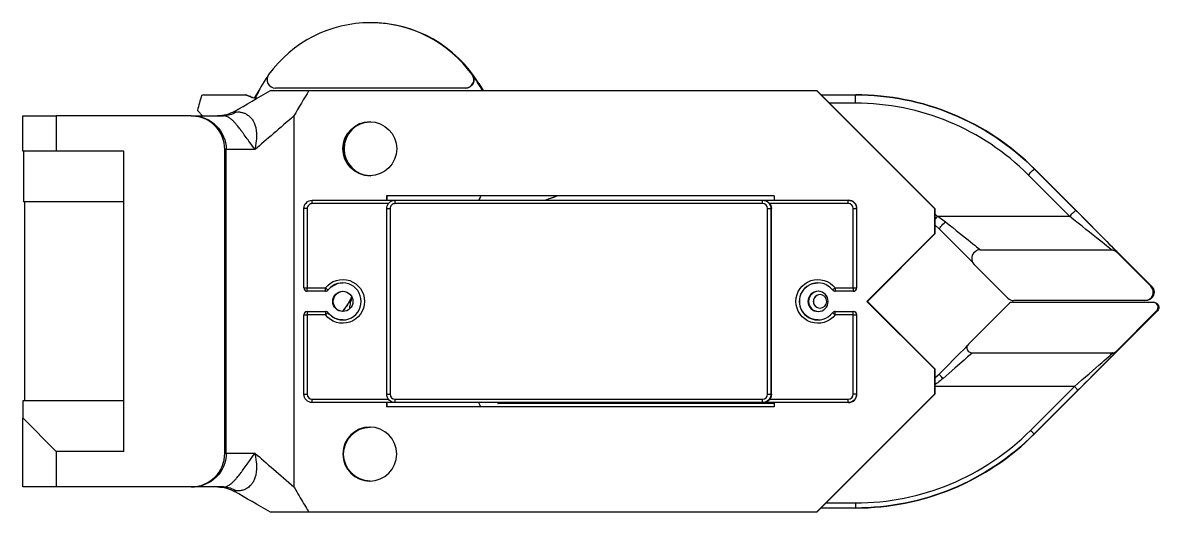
# Model space of a CAD drawing. Extents: x 0.3 to 19.3, y 0 to 10.9.
# Drawn here: x 6.403 to 7.288, y 7.073 to 7.453 of the extents above; entities that cross this region are included whole.
import ezdxf

# ---------------------------------------------------------------- set-up
doc = ezdxf.new("R2010")
doc.units = 0
doc.header["$LTSCALE"] = 0.5
doc.header["$MEASUREMENT"] = 0
doc.layers.add('TANGENT_LINES', color=7, linetype='CONTINUOUS')
doc.layers.add('VISIBLE', color=7, linetype='CONTINUOUS')

msp = doc.modelspace()

# ---------------------------------------------------------------- linework, layer by layer
at = {"layer": 'TANGENT_LINES'}
for p, q in [((6.75277, 7.41308), (6.75291, 7.41308)), ((6.75783, 7.40621), (6.75762, 7.40621)), ((6.58119, 7.39526), (6.58139, 7.39526)), ((7.0512, 7.39085), (7.03101, 7.39085)), ((6.61396, 7.381), (6.61396, 7.09229)), ((6.56118, 7.35476), (6.56009, 7.35476)), ((6.56118, 7.11854), (6.56118, 7.35476)), ((6.5836, 7.35476), (6.56118, 7.35476)), ((7.19057, 7.33975), (7.19043, 7.33975)), ((7.19043, 7.33975), (7.22262, 7.30756)), ((7.21794, 7.30292), (7.18575, 7.33511)), ((6.68747, 7.31276), (6.62823, 7.31276)), ((6.97879, 7.31276), (6.6927, 7.31276)), ((7.04555, 7.31276), (6.98442, 7.31276)), ((6.6243, 7.30882), (6.62168, 7.30882)), ((6.6243, 7.30882), (6.6243, 7.24714)), ((6.68615, 7.30882), (6.68876, 7.30882)), ((6.68876, 7.30882), (6.68876, 7.16447)), ((6.98272, 7.16447), (6.98272, 7.30882)), ((6.98272, 7.30882), (6.98536, 7.30882)), ((6.98574, 7.30882), (6.98536, 7.30882)), ((6.98536, 7.30882), (6.98536, 7.16447)), ((7.04949, 7.24714), (7.04949, 7.30882)), ((7.04949, 7.30882), (7.05212, 7.30882)), ((7.05226, 7.30882), (7.05212, 7.30882)), ((7.05212, 7.30882), (7.05212, 7.24714)), ((7.11523, 7.30292), (7.21794, 7.30292)), ((7.11523, 7.30292), (7.12126, 7.2986)), ((7.25525, 7.27475), (7.25497, 7.27475)), ((7.28121, 7.2485), (7.28181, 7.2485)), ((6.62168, 7.24714), (6.6243, 7.24714)), ((6.6243, 7.24714), (6.63841, 7.24714)), ((6.64049, 7.24553), (6.64062, 7.24553)), ((7.03537, 7.24714), (7.04949, 7.24714)), ((7.04949, 7.24714), (7.05212, 7.24714)), ((7.05212, 7.24714), (7.05226, 7.24714)), ((6.62168, 7.22615), (6.6243, 7.22615)), ((6.63841, 7.22615), (6.6243, 7.22615)), ((6.6243, 7.22615), (6.6243, 7.16447)), ((6.64062, 7.22776), (6.64049, 7.22776)), ((7.04949, 7.22615), (7.03537, 7.22615)), ((7.04949, 7.16447), (7.04949, 7.22615)), ((7.04949, 7.22615), (7.05212, 7.22615)), ((7.05226, 7.22615), (7.05212, 7.22615)), ((7.05212, 7.22615), (7.05212, 7.16447)), ((7.28631, 7.22927), (7.28569, 7.22927)), ((7.2542, 7.19777), (7.25448, 7.19777)), ((7.22165, 7.17037), (7.11303, 7.17037)), ((7.18761, 7.13632), (7.22165, 7.17037)), ((6.62168, 7.16447), (6.6243, 7.16447)), ((6.62823, 7.16053), (6.68747, 7.16053)), ((6.68615, 7.16447), (6.68876, 7.16447)), ((6.6927, 7.16053), (6.97879, 7.16053)), ((6.98272, 7.16447), (6.98536, 7.16447)), ((6.98442, 7.16053), (7.04555, 7.16053)), ((6.98536, 7.16447), (6.98574, 7.16447)), ((7.05212, 7.16447), (7.04949, 7.16447)), ((7.05212, 7.16447), (7.05226, 7.16447)), ((7.22446, 7.16759), (7.19041, 7.13354)), ((6.98797, 7.15725), (6.77269, 7.15725)), ((7.19041, 7.13354), (7.19058, 7.13354)), ((6.56009, 7.11854), (6.56118, 7.11854)), ((6.56118, 7.11854), (6.5836, 7.11854)), ((7.02838, 7.07982), (7.0512, 7.07982))]:
    msp.add_line(p, q, dxfattribs=at)
at = {"layer": 'TANGENT_LINES', "extrusion": (0, 0, -1)}
for centre, major_axis, ratio, start_param, end_param in [((7.05123, 7.39085), (0, -0.00656), 0.005392, 1.570796, 3.141593), ((6.55904, 7.40725), (0, -0.02625), 0.8186, 12.084432, 12.566371), ((6.53494, 7.35476), (0, 0.02625), 0.999985, 6.283185, 7.853982), ((6.61368, 7.381), (-0.05249, -0.04546), 0.002669, 10.992493, 11.607973), ((7.18579, 7.33511), (-0.00464, -0.00464), 0.003813, 1.566983, 3.13778), ((6.62825, 7.31276), (0, -0.00262), 0.005392, 1.570796, 3.141593), ((6.69272, 7.31276), (0, -0.00262), 0.005392, 1.570796, 3.141593), ((6.9788, 7.31276), (0, -0.00262), 0.005392, 1.570796, 3.141593), ((7.04556, 7.31276), (0, -0.00262), 0.005392, 1.570796, 3.141593), ((7.07022, 7.24649), (0, 0.07218), 0.999985, 6.918041, 6.956405), ((7.11526, 7.30292), (-0.00409, -0.00513), 0.004216, 0.998806, 1.567434), ((7.21798, 7.30292), (-0.00464, -0.00464), 0.003813, 1.566983, 3.13778), ((7.12129, 7.29753), (-0.00464, -0.00464), 0.120802, 12.562529, 14.249813), ((7.11573, 7.30292), (-0.03281, 0.02625), 0.002104, 1.738541, 3.144223), ((7.25061, 7.27011), (0, 0.00656), 0.999985, 6.283185, 7.068583), ((7.22244, 7.30756), (-0.03281, 0.03281), 0.002696, 3.063377, 3.144289), ((6.65185, 7.23665), (0, 0.01706), 0.999985, 5.375263, 10.3327), ((7.02193, 7.23665), (0, 0.01706), 0.999985, 8.516855, 13.474293), ((6.62431, 7.24714), (0, -0.00262), 0.005392, 12.566371, 14.137167), ((6.63842, 7.24714), (0.00207, -0.00162), 0.003318, 0.00425, 1.575047), ((6.63842, 7.24714), (0, -0.00262), 0.005392, 12.566371, 14.137167), ((7.03539, 7.22615), (0.00207, -0.00162), 0.003318, 1.575047, 3.145843), ((7.03539, 7.22615), (0, -0.00262), 0.005392, 1.570796, 3.141593), ((7.0495, 7.22615), (0, -0.00262), 0.005392, 1.570796, 3.141593), ((7.11201, 7.17037), (-0.03018, -0.02625), 0.002322, 9.422108, 10.750389), ((7.2243, 7.16759), (-0.03018, -0.03018), 0.002696, 9.422082, 9.475347), ((7.11942, 7.17762), (0.00279, -0.00278), 0.176064, 1.404035, 3.145466), ((6.62825, 7.16053), (0, -0.00262), 0.005392, 12.566371, 14.137167), ((6.69272, 7.16053), (0, -0.00262), 0.005392, 12.566371, 14.137167), ((6.9788, 7.16053), (0, -0.00262), 0.005392, 12.566371, 14.137167), ((7.04556, 7.16053), (0, -0.00262), 0.005392, 12.566371, 14.137167), ((6.53494, 7.11854), (0, 0.02625), 0.999985, 7.853982, 9.424778), ((6.61368, 7.09229), (0.05249, -0.04546), 0.002669, 10.383176, 10.998656), ((6.55904, 7.06604), (0, -0.02625), 0.8186, 9.424778, 9.906717)]:
    msp.add_ellipse(centre, major_axis=major_axis, ratio=ratio, start_param=start_param, end_param=end_param, dxfattribs=at)
at = {"layer": 'TANGENT_LINES'}
for centre, major_axis, ratio, start_param, end_param in [((7.0512, 7.20056), (0, 0.19029), 0.999985, -0.785398, 0), ((6.62823, 7.30882), (0, 0.00394), 0.999985, 6.283185, 7.853982), ((6.6927, 7.30882), (0, 0.00394), 0.999985, 6.283185, 7.853982), ((6.97879, 7.30882), (0, 0.00394), 0.999985, -1.570796, 0), ((7.04555, 7.30882), (0, 0.00394), 0.999985, -1.570796, 0), ((7.2178, 7.30292), (-0.03281, 0.02625), 0.002104, 9.422148, 10.992944), ((6.63842, 7.24714), (0, 0.00262), 0.999985, 9.424778, 10.3327), ((7.03539, 7.24714), (0.00207, 0.00162), 0.003318, 1.575047, 3.145843), ((7.03539, 7.24714), (0, 0.00262), 0.005392, 1.570796, 3.141593), ((7.0495, 7.24714), (0, 0.00262), 0.005392, 1.570796, 3.141593), ((7.0495, 7.24714), (0, 0.00262), 0.999985, 9.424778, 10.995574), ((6.62431, 7.22615), (0, 0.00262), 0.005392, 12.566371, 14.137167), ((6.63842, 7.22615), (0, 0.00262), 0.005392, 12.566371, 14.137167), ((6.63842, 7.22615), (0.00207, 0.00162), 0.003318, 0.00425, 1.575047), ((6.63842, 7.22615), (0, 0.00262), 0.999985, -0.907923, 0), ((7.0495, 7.22615), (0, 0.00262), 0.999985, -1.570796, 0), ((7.22151, 7.17037), (-0.03018, -0.02625), 0.002322, 1.573466, 3.144263), ((7.2517, 7.20056), (0, 0.00394), 0.999985, 9.424778, 10.210176), ((7.22168, 7.17037), (-0.00278, 0.00278), 0.003813, 1.566983, 3.13778), ((6.62823, 7.16447), (0, 0.00394), 0.999985, 7.853982, 9.424778), ((6.6927, 7.16447), (0, 0.00394), 0.999985, 7.853982, 9.424778), ((6.97879, 7.16447), (0, 0.00394), 0.999985, 9.424778, 10.995574), ((7.04555, 7.16447), (0, 0.00394), 0.999985, 9.424778, 10.995574), ((7.0512, 7.27274), (0, 0.19291), 0.999985, 9.424778, 10.210176), ((7.18763, 7.13632), (-0.00278, 0.00278), 0.003813, 1.566983, 3.13778), ((7.05122, 7.07982), (0, 0.00394), 0.005392, 1.570796, 3.141593)]:
    msp.add_ellipse(centre, major_axis=major_axis, ratio=ratio, start_param=start_param, end_param=end_param, dxfattribs=at)
for points, knots in [([(6.56766, 7.38452), (6.56751, 7.38444), (6.56726, 7.3843), (6.56719, 7.38396), (6.56788, 7.3839), (6.56858, 7.38396), (6.56899, 7.38399)], [0, 0, 0, 0, 0.228044, 0.383713, 0.633419, 1, 1, 1, 1]), ([(6.56899, 7.38399), (6.5698, 7.38404), (6.57144, 7.38412), (6.57398, 7.38363), (6.57619, 7.38276), (6.57861, 7.3814), (6.58094, 7.3789), (6.58136, 7.37833), (6.58309, 7.3757), (6.58402, 7.37257), (6.58439, 7.37116), (6.58491, 7.36605), (6.58477, 7.36225), (6.58365, 7.35501), (6.58361, 7.35479), (6.5836, 7.35476)], [0, 0, 0, 0, 0.073681, 0.149031, 0.220878, 0.301711, 0.386235, 0.426986, 0.509134, 0.594458, 0.652526, 0.754173, 0.858358, 0.980863, 1, 1, 1, 1]), ([(6.5836, 7.35476), (6.58354, 7.35485), (6.58326, 7.35528), (6.57939, 7.36072), (6.57705, 7.36388), (6.5739, 7.3682), (6.57271, 7.3698), (6.57077, 7.37234), (6.56889, 7.37462), (6.56746, 7.37619), (6.56573, 7.37785), (6.56413, 7.37915), (6.56156, 7.38071), (6.55986, 7.38091), (6.55904, 7.381)], [0, 0, 0, 0, 0.035245, 0.158782, 0.266238, 0.37609, 0.447025, 0.533793, 0.619136, 0.690991, 0.765998, 0.83751, 0.921732, 1, 1, 1, 1]), ([(7.1194, 7.17668), (7.11794, 7.17548), (7.11542, 7.1734), (7.11376, 7.17227), (7.11306, 7.17179)], [0, 0, 0, 0, 0.579875, 1, 1, 1, 1]), ([(6.55904, 7.09229), (6.55981, 7.09237), (6.56146, 7.09254), (6.56414, 7.09414), (6.5657, 7.09541), (6.56746, 7.0971), (6.56889, 7.09868), (6.57072, 7.10088), (6.57271, 7.1035), (6.5739, 7.1051), (6.57696, 7.10929), (6.57939, 7.11257), (6.58325, 7.11801), (6.58354, 7.11844), (6.5836, 7.11854)], [0, 0, 0, 0, 0.07664, 0.162384, 0.233198, 0.308894, 0.380764, 0.464811, 0.55287, 0.62382, 0.73211, 0.841185, 0.964748, 1, 1, 1, 1]), ([(6.5836, 7.11854), (6.58361, 7.11851), (6.58365, 7.11828), (6.58477, 7.11104), (6.58491, 7.10736), (6.58439, 7.10213), (6.58402, 7.10072), (6.58314, 7.09769), (6.58136, 7.09496), (6.58094, 7.09439), (6.5787, 7.09196), (6.5762, 7.09052), (6.57399, 7.08967), (6.57148, 7.08917), (6.56982, 7.08926), (6.56899, 7.0893)], [0, 0, 0, 0, 0.019135, 0.141629, 0.244595, 0.347456, 0.405519, 0.489456, 0.573004, 0.613752, 0.696822, 0.779133, 0.850974, 0.925626, 1, 1, 1, 1]), ([(6.56899, 7.0893), (6.5686, 7.08933), (6.56794, 7.08938), (6.56706, 7.08937), (6.56747, 7.08885), (6.5676, 7.0888), (6.56766, 7.08877)], [0, 0, 0, 0, 0.36407, 0.621669, 0.841579, 1, 1, 1, 1])]:
    msp.add_open_spline(points, degree=3, knots=knots, dxfattribs=at)
at = {"layer": 'VISIBLE'}
for p, q in [((6.67399, 7.45344), (6.67349, 7.45344)), ((6.58737, 7.40198), (6.58303, 7.39481)), ((6.5957, 7.40069), (6.62565, 7.40069)), ((6.74746, 7.40266), (6.59953, 7.40266)), ((6.62565, 7.40069), (7.02078, 7.40069)), ((6.74761, 7.40266), (6.74746, 7.40266)), ((6.75762, 7.40621), (6.76097, 7.40069)), ((6.75783, 7.40621), (6.76118, 7.40069)), ((7.11264, 7.30882), (7.02078, 7.40069)), ((7.02078, 7.40069), (7.02117, 7.40069)), ((7.02117, 7.40069), (7.11303, 7.30882)), ((6.54347, 7.39741), (6.57623, 7.39741)), ((6.57641, 7.39741), (6.57623, 7.39741)), ((6.58973, 7.39741), (6.58986, 7.39741)), ((6.58986, 7.39741), (6.59002, 7.39741)), ((7.02445, 7.39741), (7.05123, 7.39741)), ((7.05123, 7.39741), (7.05137, 7.39741)), ((6.40275, 7.381), (6.42885, 7.381)), ((6.40275, 7.35344), (6.40275, 7.381)), ((6.53384, 7.381), (6.42885, 7.381)), ((6.42885, 7.381), (6.42885, 7.35344)), ((6.53384, 7.381), (6.53494, 7.381)), ((6.53494, 7.381), (6.55904, 7.381)), ((6.56009, 7.11854), (6.56009, 7.35476)), ((6.42885, 7.35344), (6.40275, 7.35344)), ((6.40339, 7.35344), (6.40339, 7.31407)), ((6.48135, 7.35344), (6.42885, 7.35344)), ((6.48135, 7.11985), (6.48135, 7.35344)), ((7.28181, 7.2485), (7.19057, 7.33975)), ((6.48135, 7.31407), (6.40339, 7.31407)), ((6.40417, 7.31407), (6.40417, 7.15922)), ((6.62825, 7.31539), (6.69124, 7.31539)), ((6.68614, 7.31867), (6.68614, 7.31539)), ((6.98797, 7.31867), (6.68614, 7.31867)), ((6.68653, 7.31539), (6.68653, 7.31867)), ((6.69124, 7.31539), (6.69254, 7.31539)), ((6.69272, 7.31539), (6.9788, 7.31539)), ((6.80919, 7.31538), (6.81884, 7.31867)), ((6.9788, 7.31539), (6.97918, 7.31539)), ((6.97936, 7.31539), (6.98257, 7.31539)), ((6.98257, 7.31539), (7.04556, 7.31539)), ((6.98797, 7.31867), (6.98797, 7.31539)), ((7.04556, 7.31539), (7.0457, 7.31539)), ((6.62168, 7.24714), (6.62168, 7.30882)), ((6.68615, 7.16447), (6.68615, 7.30882)), ((6.98574, 7.16447), (6.98574, 7.30882)), ((7.05226, 7.24714), (7.05226, 7.30882)), ((7.11264, 7.30882), (7.11264, 7.28914)), ((7.11303, 7.30882), (7.11264, 7.30882)), ((7.11303, 7.30882), (7.11303, 7.28914)), ((6.56018, 7.25896), (6.5603, 7.29767)), ((6.5603, 7.29767), (6.56054, 7.29767)), ((6.56054, 7.29767), (6.56066, 7.25896)), ((7.11665, 7.29289), (7.11309, 7.29619)), ((7.11264, 7.28914), (7.06015, 7.23665)), ((7.06054, 7.23665), (7.11303, 7.28914)), ((7.11303, 7.28914), (7.11264, 7.28914)), ((7.14825, 7.27667), (7.25033, 7.27667)), ((7.25033, 7.27667), (7.25061, 7.27667)), ((7.25497, 7.27475), (7.28121, 7.2485)), ((6.56018, 7.25896), (6.56066, 7.25896)), ((6.5603, 7.22024), (6.56018, 7.25896)), ((6.56066, 7.25896), (6.56054, 7.22024)), ((7.16986, 7.23922), (7.14361, 7.26547)), ((6.63842, 7.24452), (6.62431, 7.24452)), ((6.63856, 7.24452), (6.63842, 7.24452)), ((7.0495, 7.24452), (7.03539, 7.24452)), ((7.04963, 7.24452), (7.0495, 7.24452)), ((7.06015, 7.23665), (7.11264, 7.18415)), ((7.06054, 7.23665), (7.06015, 7.23665)), ((7.11303, 7.18415), (7.06054, 7.23665)), ((7.13913, 7.20334), (7.17063, 7.23484)), ((7.17341, 7.23599), (7.28291, 7.23599)), ((7.27657, 7.2373), (7.1745, 7.2373)), ((7.27721, 7.2373), (7.27657, 7.2373)), ((7.28291, 7.23599), (7.28352, 7.23599)), ((6.62168, 7.16447), (6.62168, 7.22615)), ((6.62431, 7.22877), (6.63842, 7.22877)), ((6.63842, 7.22877), (6.63856, 7.22877)), ((7.03539, 7.22877), (7.0495, 7.22877)), ((7.0495, 7.22877), (7.04963, 7.22877)), ((7.05226, 7.16447), (7.05226, 7.22615)), ((7.19058, 7.13354), (7.28631, 7.22927)), ((7.28569, 7.22927), (7.2542, 7.19777)), ((6.56054, 7.22024), (6.5603, 7.22024)), ((7.14191, 7.19662), (7.25141, 7.19662)), ((7.2517, 7.19662), (7.25141, 7.19662)), ((7.11303, 7.18415), (7.11264, 7.18415)), ((7.11264, 7.18415), (7.11264, 7.16447)), ((7.11303, 7.18415), (7.11303, 7.16447)), ((7.11304, 7.17706), (7.11664, 7.18041)), ((7.02078, 7.0726), (7.11264, 7.16447)), ((7.11303, 7.16447), (7.02117, 7.0726)), ((7.11264, 7.16447), (7.11303, 7.16447)), ((6.40282, 7.15922), (6.40275, 7.14609)), ((6.48135, 7.15922), (6.40282, 7.15922)), ((6.69124, 7.15791), (6.62825, 7.15791)), ((6.68614, 7.15791), (6.68614, 7.15462)), ((6.98797, 7.15462), (6.68614, 7.15462)), ((6.68653, 7.15462), (6.68653, 7.15791)), ((6.69254, 7.15791), (6.69124, 7.15791)), ((6.9788, 7.15791), (6.69272, 7.15791)), ((6.77269, 7.15725), (6.77433, 7.1579)), ((6.97918, 7.15791), (6.9788, 7.15791)), ((6.98257, 7.15791), (6.97936, 7.15791)), ((7.04556, 7.15791), (6.98257, 7.15791)), ((6.98797, 7.15791), (6.98797, 7.15462)), ((7.0457, 7.15791), (7.04556, 7.15791)), ((6.40275, 7.09229), (6.40275, 7.14609)), ((6.40275, 7.14609), (6.42885, 7.11985)), ((6.48135, 7.11985), (6.42885, 7.11985)), ((6.42885, 7.11985), (6.42885, 7.09229)), ((6.42885, 7.09229), (6.40275, 7.09229)), ((6.53384, 7.09229), (6.42885, 7.09229)), ((6.53494, 7.09229), (6.53384, 7.09229)), ((6.55904, 7.09229), (6.53494, 7.09229)), ((6.62565, 7.0726), (6.5957, 7.0726)), ((7.02078, 7.0726), (6.62565, 7.0726)), ((7.02117, 7.0726), (7.02078, 7.0726)), ((7.05122, 7.07588), (7.02445, 7.07588)), ((7.05139, 7.07588), (7.05122, 7.07588))]:
    msp.add_line(p, q, dxfattribs=at)
msp.add_arc((7.13866, 7.08264), 0.60359, 148.20256, 150.37615, dxfattribs=at)
for centre, major_axis, ratio, start_param, end_param in [((6.67349, 7.35541), (0, 0.09803), 0.999985, -0.941921, 0.941921), ((6.67399, 7.35541), (0, 0.09803), 0.999985, -1.026122, 0), ((6.67364, 7.35541), (0, 0.09803), 0.999985, 7.238896, 7.440867), ((6.59953, 7.40922), (0, 0.00656), 0.999985, 7.225107, 9.424778), ((6.74746, 7.40922), (0, 0.00656), 0.999985, 9.424778, 11.624449), ((6.67364, 7.35541), (0, 0.09803), 0.999985, -1.090719, -0.941921), ((6.60055, 7.40373), (-0.07874, -0.04546), 0.002335, 1.138474, 1.507803), ((6.67378, 7.35541), (0, 0.09803), 0.999985, -1.090719, -1.026122), ((6.67342, 7.35541), (0, 0.1378), 0.999985, 7.547917, 7.636447), ((7.05137, 7.20056), (0, 0.19685), 0.999985, -0.785398, 0), ((6.53384, 7.35476), (0, 0.02625), 0.999985, -1.570796, 0), ((6.67301, 7.35541), (0, 0.021), 0.999985, 4.712389, 10.995574), ((6.6734, 7.35541), (0, 0.021), 0.999985, 6.292454, 9.41551), ((6.67364, 7.35541), (0, 0.021), 0.999985, 6.298015, 9.409948), ((6.67364, 7.35541), (0, 0.021), 0.999985, 6.298015, 9.409948), ((6.67399, 7.35541), (0, 0.021), 0.999985, 6.306442, 9.401521), ((7.0457, 7.30882), (0, 0.00656), 0.999985, -1.570796, 0), ((7.11109, 7.29828), (-0.03281, 0.03281), 0.002696, 9.715386, 10.827764), ((7.14825, 7.27011), (0, 0.00656), 0.999985, 6.283185, 8.63938), ((7.25033, 7.27011), (0, 0.00656), 0.999985, -0.785398, 0), ((6.65187, 7.23665), (0, 0.01444), 0.999985, 8.516855, 13.474293), ((7.02194, 7.23665), (0, 0.01444), 0.999985, 5.375263, 10.3327), ((7.27657, 7.24386), (0, 0.00656), 0.999985, 9.424778, 11.780972), ((6.62431, 7.24714), (0, 0.00262), 0.999985, 7.853982, 9.424778), ((6.63856, 7.24714), (0, 0.00262), 0.999985, 9.424778, 10.3327), ((6.65202, 7.23665), (0, 0.00787), 0.999985, 4.712389, 10.995574), ((7.02248, 7.23665), (0, 0.00787), 0.999985, 6.307903, 9.40006), ((7.02371, 7.23665), (0, 0.00525), 0.999985, 6.283185, 9.424778), ((7.03539, 7.24714), (0, 0.00262), 0.999985, 8.516855, 9.424778), ((7.04963, 7.24714), (0, 0.00262), 0.999985, 9.424778, 10.995574), ((7.1745, 7.24386), (0, 0.00656), 0.999985, 8.63938, 9.424778), ((7.17341, 7.23205), (0, 0.00394), 0.999985, 6.283185, 7.068583), ((7.28291, 7.23205), (0, 0.00394), 0.999985, 10.210176, 12.566371), ((6.62431, 7.22615), (0, 0.00262), 0.999985, 6.283185, 7.853982), ((6.63856, 7.22615), (0, 0.00262), 0.999985, -0.907923, 0), ((7.03539, 7.22615), (0, 0.00262), 0.999985, 6.283185, 7.191108), ((7.04963, 7.22615), (0, 0.00262), 0.999985, -1.570796, 0), ((7.10923, 7.17316), (-0.03018, -0.03018), 0.002696, 1.816008, 2.873132), ((7.14191, 7.20056), (0, 0.00394), 0.999985, 7.068583, 9.424778), ((7.25141, 7.20056), (0, 0.00394), 0.999985, 9.424778, 10.210176), ((7.0457, 7.16447), (0, 0.00656), 0.999985, 9.424778, 10.995574), ((6.6734, 7.11788), (0, 0.0935), 0.999985, -1.166924, -1.12844), ((6.67342, 7.11788), (0, 0.0935), 0.999985, -1.166924, -1.12844), ((6.6734, 7.11788), (0, 0.021), 0.999985, 6.292454, 9.41551), ((7.05139, 7.27274), (0, 0.19685), 0.999985, 9.424778, 10.210176), ((6.53384, 7.11854), (0, 0.02625), 0.999985, 9.424778, 10.995574), ((6.60055, 7.06956), (0.07874, -0.04546), 0.002335, 1.63379, 2.003119)]:
    msp.add_ellipse(centre, major_axis=major_axis, ratio=ratio, start_param=start_param, end_param=end_param, dxfattribs=at)
at = {"layer": 'VISIBLE', "extrusion": (0, 0, -1)}
for centre, major_axis, ratio, start_param, end_param in [((6.74761, 7.40922), (0, 0.00656), 0.999985, 7.225107, 9.424778), ((6.58406, 7.40188), (0, 0.00721), 0.999985, 9.223241, 9.834551), ((6.58406, 7.40188), (0, 0.00721), 0.999985, 8.521843, 8.579929), ((7.05123, 7.20056), (0, 0.19685), 0.999985, 6.283185, 7.068583), ((6.55454, 7.40725), (0, 0.02625), 0.999985, 8.901179, 9.424778), ((6.6734, 7.35541), (0, 0.021), 0.999985, 9.434046, 12.557102), ((6.62825, 7.30882), (0, 0.00656), 0.999985, -1.570796, 0), ((6.69272, 7.30882), (0, 0.00656), 0.999985, -1.570796, 0), ((6.69124, 7.31276), (0, -0.00262), 0.005392, 2.779876, 3.141593), ((6.6734, 7.35541), (0, 0.0935), 0.999985, 8.257854, 8.296338), ((6.67342, 7.35541), (0, 0.0935), 0.999985, 8.257854, 8.296338), ((6.9788, 7.30882), (0, 0.00656), 0.999985, 6.283185, 7.853982), ((6.97918, 7.30882), (0, 0.00656), 0.999985, 6.283185, 7.853982), ((6.98257, 7.31276), (0, -0.00262), 0.005392, 2.267405, 3.141593), ((7.04556, 7.30882), (0, 0.00656), 0.999985, 6.283185, 7.853982), ((7.22244, 7.30756), (-0.03281, 0.03281), 0.002696, 1.573493, 3.063377), ((6.652, 7.23665), (0, 0.01444), 0.999985, -0.907923, 0), ((7.02208, 7.23665), (0, 0.01444), 0.999985, 9.424778, 12.566371), ((7.27717, 7.24386), (-0.00609, 0.00252), 0.994642, 1.961589, 3.532385), ((6.65241, 7.23665), (0, 0.00787), 0.999985, 9.449496, 12.541653), ((7.02209, 7.23665), (0, 0.00787), 0.999985, 4.712389, 10.995574), ((7.0236, 7.23665), (0, 0.00525), 0.999985, 4.712389, 10.995574), ((7.27721, 7.24386), (0, 0.00656), 0.999985, 8.63938, 9.424778), ((7.28352, 7.23205), (0, 0.00394), 0.999985, 6.283185, 8.63938), ((6.652, 7.23665), (0, 0.01444), 0.999985, 9.424778, 10.3327), ((7.2243, 7.16759), (-0.03018, -0.03018), 0.002696, 9.475347, 10.992878), ((6.62825, 7.16447), (0, 0.00656), 0.999985, 9.424778, 10.995574), ((6.69272, 7.16447), (0, 0.00656), 0.999985, 9.424778, 10.995574), ((6.9788, 7.16447), (0, 0.00656), 0.999985, 7.853982, 9.424778), ((6.97918, 7.16447), (0, 0.00656), 0.999985, 7.853982, 9.424778), ((7.04556, 7.16447), (0, 0.00656), 0.999985, 7.853982, 9.424778), ((6.69124, 7.16053), (0, -0.00262), 0.005392, 12.566371, 12.928088), ((6.98257, 7.16053), (0, -0.00262), 0.005392, 12.566371, 13.440558), ((6.67301, 7.11788), (0, 0.021), 0.999985, 4.712389, 10.995574), ((6.6734, 7.11788), (0, 0.021), 0.999985, 9.434046, 12.557102), ((6.67364, 7.11788), (0, 0.021), 0.999985, 9.439608, 12.551541), ((7.05122, 7.27274), (0, 0.19685), 0.999985, 8.63938, 9.424778), ((6.55454, 7.06604), (0, 0.02625), 0.999985, 6.283185, 6.806784)]:
    msp.add_ellipse(centre, major_axis=major_axis, ratio=ratio, start_param=start_param, end_param=end_param, dxfattribs=at)
at = {"layer": 'VISIBLE'}
for points in [[(6.54347, 7.39741), (6.54299, 7.39725), (6.54251, 7.39709), (6.54203, 7.39693)], [(6.58119, 7.39526), (6.57938, 7.39605), (6.57769, 7.39678), (6.57623, 7.39741)], [(6.77269, 7.15725), (6.77333, 7.1575), (6.77391, 7.15773), (6.77442, 7.15794)]]:
    msp.add_open_spline(points, degree=3, dxfattribs=at)
for points, knots in [([(6.58139, 7.39526), (6.58086, 7.39549), (6.57982, 7.39594), (6.57829, 7.3966), (6.57735, 7.397), (6.5766, 7.39733), (6.57645, 7.39739), (6.57641, 7.39741)], [0, 0, 0, 0, 0.26656, 0.526279, 0.735631, 0.913313, 1, 1, 1, 1]), ([(6.58302, 7.39477), (6.58244, 7.39493), (6.58163, 7.39514), (6.58145, 7.39523), (6.58139, 7.39526)], [0, 0, 0, 0, 0.719329, 1, 1, 1, 1]), ([(6.58427, 7.39466), (6.58398, 7.39467), (6.58349, 7.39469), (6.58316, 7.39475), (6.58302, 7.39477)], [0, 0, 0, 0, 0.568475, 1, 1, 1, 1]), ([(6.5428, 7.38097), (6.54213, 7.38163), (6.54081, 7.38298), (6.53951, 7.38443), (6.53888, 7.38515)], [0.8562622, 0.8562622, 0.8562622, 0.8562622, 0.9173061, 0.9762679, 0.9762679, 0.9762679, 0.9762679]), ([(6.80919, 7.31538), (6.81028, 7.31575), (6.81282, 7.31662), (6.81666, 7.31792), (6.81884, 7.31867)], [0, 0, 0, 0, 0.431298, 1, 1, 1, 1]), ([(6.65897, 7.24029), (6.65875, 7.23981), (6.65824, 7.23873), (6.65728, 7.23694), (6.65607, 7.23492), (6.6546, 7.23273), (6.65307, 7.23069), (6.65201, 7.22938), (6.65157, 7.22885)], [0.3766631, 0.3766631, 0.3766631, 0.3766631, 0.4270001, 0.4864731, 0.549787, 0.6167217, 0.6870911, 0.7343509, 0.7343509, 0.7343509, 0.7343509]), ([(6.6591, 7.24011), (6.6589, 7.23969), (6.65841, 7.23866), (6.65749, 7.23694), (6.65628, 7.23492), (6.65481, 7.23273), (6.65336, 7.23079), (6.65239, 7.22959), (6.65204, 7.22916), (6.65194, 7.22905), (6.65185, 7.22893), (6.65175, 7.22881)], [0.3829127, 0.3829127, 0.3829127, 0.3829127, 0.4270001, 0.4864731, 0.549787, 0.6167217, 0.6870911, 0.7249936, 0.7249936, 0.7249936, 0.7355775, 0.7355775, 0.7355775, 0.7355775]), ([(6.65736, 7.23105), (6.65736, 7.23109), (6.65742, 7.2316), (6.65756, 7.23269), (6.65788, 7.23446), (6.65835, 7.23649), (6.65885, 7.23823), (6.65919, 7.23929), (6.65929, 7.23957)], [0.3172807, 0.3172807, 0.3172807, 0.3172807, 0.320704, 0.3716337, 0.4270001, 0.4864731, 0.549787, 0.5725432, 0.5725432, 0.5725432, 0.5725432]), ([(6.61396, 7.09229), (6.61398, 7.09226), (6.61414, 7.09197), (6.62033, 7.08122), (6.62388, 7.07548), (6.62565, 7.0726)], [0, 0, 0, 0, 0.062728, 0.531337, 1, 1, 1, 1])]:
    msp.add_open_spline(points, degree=3, knots=knots, dxfattribs=at)

doc.saveas('drawing.dxf')
